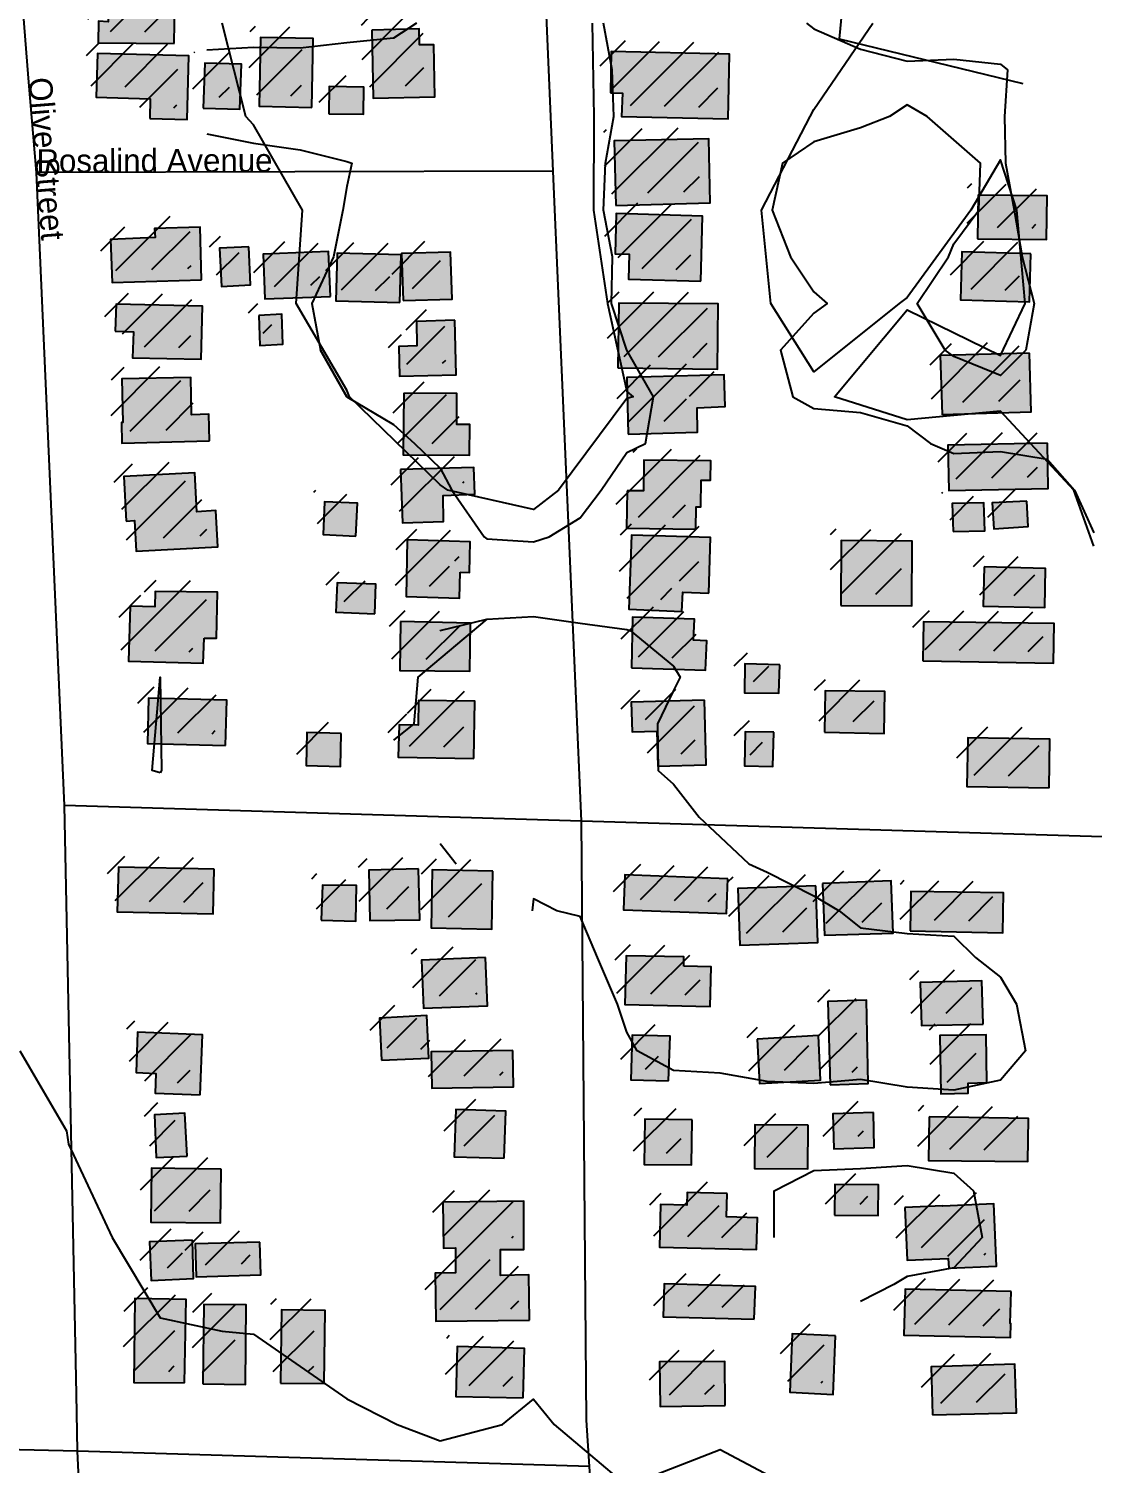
# Model space of a CAD drawing. Extents: x 6576311 to 6728256, y 2029764 to 2237541.
# Drawn here: x 6669037 to 6669720, y 2176380 to 2177302 of the extents above; entities that cross this region are included whole.
import ezdxf

# ---------------------------------------------------------------- set-up
doc = ezdxf.new("R2010")
doc.units = 21
for name, color, linetype in [('BUILDINGS', 9, 'Continuous'), ('CL_LOCAL', 4, 'Continuous'), ('CONTOUR_1FT', 251, 'Continuous'), ('CONTOUR_INDEX', 150, 'Continuous'), ('ROAD_LABELS', 3, 'Continuous')]:
    doc.layers.add(name, color=color, linetype=linetype)

msp = doc.modelspace()

# ---------------------------------------------------------------- hatches: boundary and pattern name
at = {"layer": 'BUILDINGS_HATCH'}
for points in [[(6669130.33, 2177292.21), (6669131.02, 2177332.27), (6669088.47, 2177332.83), (6669088.01, 2177306.24), (6669081.77, 2177306.58), (6669081.55, 2177292.73)], [(6669218.71, 2177251.06), (6669219.66, 2177295.5), (6669185.91, 2177296.08), (6669184.95, 2177252.01)], [(6669257.36, 2177300.75), (6669258.11, 2177257.05), (6669297.81, 2177257.94), (6669297.11, 2177291.45), (6669288.03, 2177291.41), (6669287.7, 2177301.61)], [(6669410.68, 2177260.6), (6669418.34, 2177260.27), (6669417.84, 2177245.33), (6669486.2, 2177243.8), (6669487.16, 2177285.32), (6669411.14, 2177287.19)], [(6669114.65, 2177244.07), (6669138.76, 2177243.44), (6669139.72, 2177284.24), (6669081.01, 2177285.81), (6669080.27, 2177257.77), (6669114.88, 2177256.82)], [(6669148.94, 2177250.77), (6669172.48, 2177250.14), (6669173.5, 2177278.91), (6669149.95, 2177279.54)], [(6669229.79, 2177247.1), (6669251.91, 2177246.83), (6669252.12, 2177264.31), (6669230, 2177264.58)], [(6669414.11, 2177188.14), (6669474.79, 2177189.85), (6669473.77, 2177231), (6669413.08, 2177229.65)], [(6669646.48, 2177166.9), (6669690.73, 2177166.35), (6669691.18, 2177194.4), (6669646.93, 2177194.94)], [(6669468.77, 2177139.56), (6669469.72, 2177181.45), (6669414.41, 2177183.04), (6669413.67, 2177157.18), (6669422.75, 2177156.85), (6669422.25, 2177140.83)], [(6669147.98, 2177140.41), (6669146.99, 2177174.28), (6669117.78, 2177173.43), (6669118.09, 2177167.6), (6669089.45, 2177166.39), (6669090.41, 2177138.71)], [(6669178.24, 2177161.66), (6669159.53, 2177160.85), (6669160.76, 2177136.09), (6669179.48, 2177137.26)], [(6669230.84, 2177129.83), (6669229.59, 2177158.6), (6669187.62, 2177156.96), (6669188.59, 2177128.2)], [(6669275.39, 2177126.01), (6669276.11, 2177156.61), (6669234.98, 2177157.53), (6669234.26, 2177126.93)], [(6669277.37, 2177127.11), (6669308.85, 2177127.97), (6669307.87, 2177158.19), (6669276.39, 2177157.33)], [(6669680.84, 2177157.21), (6669636.31, 2177158.48), (6669635.59, 2177127.52), (6669679.84, 2177126.24)], [(6669092.53, 2177107.4), (6669104.16, 2177107.08), (6669103.66, 2177090.33), (6669147.63, 2177089.42), (6669148.62, 2177123.66), (6669093.02, 2177124.88)], [(6669415.39, 2177083.98), (6669479.5, 2177083.16), (6669479.89, 2177125.04), (6669416.07, 2177125.5)], [(6669184.66, 2177117.62), (6669185.31, 2177098.32), (6669200.06, 2177099.11), (6669199.41, 2177118.41)], [(6669310.61, 2177114.5), (6669285.94, 2177113.67), (6669286.28, 2177098.01), (6669274.66, 2177097.6), (6669275.02, 2177078.66), (6669311.6, 2177079.54)], [(6669679.98, 2177093.47), (6669622.41, 2177091.77), (6669623.7, 2177053.9), (6669680.99, 2177055.59)], [(6669152.95, 2177037), (6669152.6, 2177054.11), (6669141.54, 2177053.7), (6669141.15, 2177077.74), (6669096.63, 2177076.82), (6669097.31, 2177048.78), (6669096.46, 2177048.78), (6669096.8, 2177035.67)], [(6669422.09, 2177041.4), (6669466.62, 2177042.68), (6669466.27, 2177058.34), (6669484.42, 2177059.14), (6669483.76, 2177079.53), (6669421.09, 2177077.81)], [(6669277.9, 2177067.75), (6669277.5, 2177028.05), (6669320.05, 2177027.86), (6669320.25, 2177047.53), (6669312.02, 2177047.49), (6669311.94, 2177067.52)], [(6669691.56, 2177035.61), (6669627.47, 2177034.25), (6669628.16, 2177005.11), (6669691.97, 2177006.47)], [(6669275.84, 2177018.57), (6669277.12, 2176984.34), (6669303.49, 2176985.18), (6669303.14, 2177001.93), (6669323.55, 2177002.75), (6669322.91, 2177019.86)], [(6669421.4, 2177004.97), (6669420.93, 2176980.94), (6669465.46, 2176980.39), (6669465.68, 2176994.6), (6669468.8, 2176994.61), (6669469.02, 2177011.73), (6669474.97, 2177011.75), (6669475.2, 2177024.14), (6669432.09, 2177024.69), (6669431.89, 2177005.02)], [(6669099.56, 2176985.42), (6669104.95, 2176985.81), (6669105.88, 2176966.14), (6669158.34, 2176968.91), (6669157.11, 2176992.22), (6669144.92, 2176991.44), (6669143.68, 2177016.56), (6669098.02, 2177014.19)], [(6669247.09, 2176975.84), (6669248.13, 2176996.97), (6669226.86, 2176997.97), (6669226.09, 2176976.84)], [(6669630.82, 2176978.9), (6669651.24, 2176979.35), (6669650.6, 2176997.19), (6669630.18, 2176996.74)], [(6669678.11, 2176998.4), (6669655.99, 2176997.22), (6669656.91, 2176980.47), (6669679.02, 2176982.02)], [(6669314.12, 2176952.81), (6669320.08, 2176952.47), (6669320.56, 2176972.14), (6669280, 2176973.43), (6669279.3, 2176937), (6669313.62, 2176936.05)], [(6669473.86, 2176939.27), (6669474.84, 2176974.97), (6669424.07, 2176976.58), (6669422.56, 2176928.86), (6669456.61, 2176927.55), (6669457.12, 2176939.93)], [(6669558.7, 2176931.25), (6669604.36, 2176931.08), (6669604.47, 2176972.6), (6669558.8, 2176973.14)], [(6669650.77, 2176956.04), (6669650.03, 2176930.91), (6669689.74, 2176929.98), (6669690.2, 2176955.11)], [(6669259.21, 2176925.99), (6669259.98, 2176944.94), (6669235.02, 2176945.92), (6669234.24, 2176926.98)], [(6669149.51, 2176910.24), (6669157.45, 2176910.27), (6669158.18, 2176939.78), (6669118.18, 2176940.34), (6669117.94, 2176930.5), (6669102.06, 2176930.8), (6669101.07, 2176895.47), (6669149.01, 2176894.21)], [(6669275.68, 2176920.96), (6669275.24, 2176889.64), (6669320.34, 2176889.1), (6669320.78, 2176920.06)], [(6669424.14, 2176891.35), (6669471.8, 2176889.73), (6669472.57, 2176908.67), (6669464.06, 2176909), (6669464.57, 2176922.48), (6669424.85, 2176923.77)], [(6669611.32, 2176895.78), (6669695.28, 2176894.31), (6669695.74, 2176919.81), (6669611.78, 2176920.91)], [(6669519.43, 2176893.21), (6669497.02, 2176893.84), (6669496.82, 2176875.27), (6669518.94, 2176875)], [(6669163.41, 2176841.46), (6669164.14, 2176870.6), (6669113.93, 2176871.85), (6669113.2, 2176842.71)], [(6669548.26, 2176849.99), (6669586.55, 2176849.06), (6669587.01, 2176876.01), (6669548.71, 2176876.58)], [(6669322.84, 2176833.02), (6669323.54, 2176869.81), (6669287.23, 2176870.39), (6669287.02, 2176854.36), (6669274.82, 2176854.67), (6669274.34, 2176833.91)], [(6669471.03, 2176870.43), (6669423.95, 2176869.14), (6669424.6, 2176850.2), (6669440.48, 2176850.63), (6669441.14, 2176828.05), (6669472.05, 2176828.91)], [(6669237.69, 2176849.06), (6669215.56, 2176849.69), (6669215.08, 2176828.57), (6669237.21, 2176827.93)], [(6669515.64, 2176849.85), (6669497.2, 2176850.14), (6669496.73, 2176828.29), (6669514.88, 2176828)], [(6669692.49, 2176814.17), (6669692.93, 2176845.5), (6669640.17, 2176846.37), (6669639.73, 2176815.05)], [(6669156.08, 2176762.04), (6669094.53, 2176763.24), (6669093.8, 2176734.46), (6669155.35, 2176733.26)], [(6669287.4, 2176762.22), (6669255.36, 2176761.36), (6669256.06, 2176728.95), (6669288.11, 2176729.44)], [(6669335.06, 2176760.6), (6669296.2, 2176761.53), (6669295.5, 2176724.38), (6669334.36, 2176723.45)], [(6669224.86, 2176729.18), (6669246.98, 2176728.54), (6669247.46, 2176751.49), (6669225.62, 2176751.76)], [(6669485.97, 2176755.76), (6669419.87, 2176758.4), (6669419.12, 2176735.82), (6669485.21, 2176733.55)], [(6669546.96, 2176752.74), (6669548.24, 2176719.61), (6669592.19, 2176720.88), (6669590.92, 2176754.38)], [(6669542.71, 2176751.27), (6669492.52, 2176749.6), (6669493.81, 2176713.19), (6669544, 2176714.85)], [(6669603.25, 2176722.38), (6669662.82, 2176721.18), (6669663.28, 2176746.67), (6669603.71, 2176747.52)], [(6669457.84, 2176699.56), (6669457.82, 2176705.75), (6669420.66, 2176706.32), (6669419.94, 2176675), (6669474.68, 2176673.77), (6669475.43, 2176699.27)], [(6669330.47, 2176705.22), (6669289.35, 2176703.59), (6669290.61, 2176672.64), (6669331.73, 2176674.27)], [(6669650.02, 2176662.49), (6669649.33, 2176690.16), (6669609.63, 2176689.27), (6669610.59, 2176661.59)], [(6669551.76, 2176623.47), (6669576.15, 2176624.3), (6669575.07, 2176677.83), (6669550.4, 2176677)], [(6669263.52, 2176639.38), (6669293.87, 2176640.6), (6669292.62, 2176667.91), (6669262.28, 2176666.33)], [(6669147.04, 2176617.04), (6669148.59, 2176655.66), (6669106.88, 2176657.3), (6669105.86, 2176631.44), (6669118.62, 2176630.77), (6669118.11, 2176618.02)], [(6669447.94, 2176625.95), (6669448.95, 2176654.73), (6669424.56, 2176655.35), (6669423.83, 2176626.58)], [(6669504.84, 2176652.77), (6669506.37, 2176624.37), (6669545.51, 2176626.36), (6669544.25, 2176655.12)], [(6669652.44, 2176624.98), (6669652.03, 2176655.58), (6669622.25, 2176655.09), (6669622.97, 2176617.58), (6669640.56, 2176618.01), (6669640.53, 2176624.57)], [(6669348.02, 2176645.56), (6669295.55, 2176644.62), (6669295.93, 2176621.31), (6669348.4, 2176622.26)], [(6669138.7, 2176577.68), (6669137.17, 2176605.35), (6669117.6, 2176604.17), (6669118.85, 2176576.86)], [(6669342.35, 2176576.34), (6669343.36, 2176606.57), (6669311.31, 2176607.53), (6669310.3, 2176577.3)], [(6669579.63, 2176605.74), (6669553.54, 2176604.9), (6669554.2, 2176582.33), (6669580.01, 2176583.16)], [(6669463.08, 2176600.88), (6669432.73, 2176601.48), (6669432.28, 2176572.35), (6669462.63, 2176572.11)], [(6669537.69, 2176597.55), (6669503.37, 2176597.77), (6669503.2, 2176569.73), (6669537.52, 2176569.51)], [(6669615.38, 2176602.98), (6669614.93, 2176574.93), (6669678.75, 2176574.11), (6669679.2, 2176601.79)], [(6669160.57, 2176569.39), (6669115.76, 2176569.93), (6669115.33, 2176535.33), (6669160.15, 2176534.79)], [(6669554.66, 2176539.72), (6669582.74, 2176539.47), (6669582.94, 2176559.14), (6669554.86, 2176559.38)], [(6669485.68, 2176553.63), (6669459.87, 2176554.25), (6669459.62, 2176546.24), (6669442.88, 2176546.53), (6669442.15, 2176519.21), (6669504.55, 2176517.65), (6669505.03, 2176538.05), (6669485.18, 2176538.7)], [(6669358.67, 2176472.25), (6669358.27, 2176501.38), (6669340.11, 2176500.94), (6669340.04, 2176517.69), (6669355.08, 2176517.76), (6669354.95, 2176548.71), (6669303.05, 2176548.13), (6669303.45, 2176518.63), (6669311.11, 2176518.67), (6669311.18, 2176502.64), (6669298.13, 2176502.59), (6669298.54, 2176471.63)], [(6669599.74, 2176544.64), (6669601.3, 2176510.77), (6669627.67, 2176511.98), (6669627.98, 2176505.79), (6669658.61, 2176507.01), (6669657.02, 2176547.06), (6669624.13, 2176545.47), (6669624.13, 2176545.83)], [(6669142.04, 2176523.79), (6669114.54, 2176522.58), (6669115.49, 2176497.82), (6669142.71, 2176499.02)], [(6669185.45, 2176522.51), (6669143.76, 2176521.25), (6669144.41, 2176500.12), (6669186.1, 2176501.39)], [(6669503.04, 2176472.85), (6669503.8, 2176493.98), (6669445.08, 2176495.55), (6669444.6, 2176474.43)], [(6669137.04, 2176431.99), (6669137.95, 2176485.53), (6669105.05, 2176486.12), (6669104.42, 2176432.22)], [(6669668.04, 2176490.66), (6669599.96, 2176492.19), (6669599.23, 2176462.69), (6669667.59, 2176461.16), (6669667.84, 2176470.26), (6669667.55, 2176470.26)], [(6669148.67, 2176431.31), (6669176.18, 2176431.06), (6669176.54, 2176482.05), (6669149.31, 2176482.3)], [(6669198.59, 2176431.88), (6669226.67, 2176431.63), (6669227.32, 2176478.62), (6669199.24, 2176478.86)], [(6669555.27, 2176462.14), (6669527.47, 2176463.48), (6669525.92, 2176425.96), (6669553.73, 2176424.62)], [(6669354.62, 2176422.33), (6669355.34, 2176454.02), (6669312.23, 2176455.3), (6669311.23, 2176423.24)], [(6669484.27, 2176417.41), (6669484.15, 2176445.82), (6669442.17, 2176445.64), (6669442.57, 2176416.87)], [(6669617.6, 2176411.41), (6669671.48, 2176412.73), (6669670.5, 2176444.05), (6669616.62, 2176442.37)]]:
    msp.add_hatch(color=251, dxfattribs=at).paths.add_polyline_path(points)
at = {"layer": 'BUILDINGS_SHADOW'}
h = msp.add_hatch(dxfattribs=at)
h.set_pattern_fill('ANSI31', scale=5)
h.paths.add_polyline_path([(6669123.58, 2177299.59), (6669124.27, 2177339.65), (6669081.72, 2177340.2), (6669081.26, 2177313.62), (6669075.02, 2177313.95), (6669074.8, 2177300.11)])
h = msp.add_hatch(dxfattribs=at)
h.set_pattern_fill('ANSI31', scale=5)
h.paths.add_polyline_path([(6669250.61, 2177308.13), (6669251.36, 2177264.43), (6669291.06, 2177265.32), (6669290.36, 2177298.83), (6669281.28, 2177298.79), (6669280.95, 2177308.99)])
h = msp.add_hatch(dxfattribs=at)
h.set_pattern_fill('ANSI31', scale=5)
h.paths.add_polyline_path([(6669211.96, 2177258.44), (6669212.91, 2177302.87), (6669179.16, 2177303.46), (6669178.21, 2177259.39)])
h = msp.add_hatch(dxfattribs=at)
h.set_pattern_fill('ANSI31', scale=5)
h.paths.add_polyline_path([(6669107.9, 2177251.45), (6669132.01, 2177250.82), (6669132.98, 2177291.62), (6669074.26, 2177293.19), (6669073.52, 2177265.14), (6669108.13, 2177264.2)])
h = msp.add_hatch(dxfattribs=at)
h.set_pattern_fill('ANSI31', scale=5)
h.paths.add_polyline_path([(6669142.19, 2177258.15), (6669165.73, 2177257.52), (6669166.75, 2177286.29), (6669143.21, 2177286.92)])
h = msp.add_hatch(dxfattribs=at)
h.set_pattern_fill('ANSI31', scale=5)
h.paths.add_polyline_path([(6669403.93, 2177267.98), (6669411.59, 2177267.65), (6669411.09, 2177252.71), (6669479.45, 2177251.18), (6669480.41, 2177292.7), (6669404.39, 2177294.57)])
h = msp.add_hatch(dxfattribs=at)
h.set_pattern_fill('ANSI31', scale=5)
h.paths.add_polyline_path([(6669223.04, 2177254.48), (6669245.16, 2177254.21), (6669245.37, 2177271.69), (6669223.25, 2177271.96)])
h = msp.add_hatch(dxfattribs=at)
h.set_pattern_fill('ANSI31', scale=5)
h.paths.add_polyline_path([(6669407.36, 2177195.52), (6669468.05, 2177197.23), (6669467.02, 2177238.38), (6669406.33, 2177237.03)])
h = msp.add_hatch(dxfattribs=at)
h.set_pattern_fill('ANSI31', scale=5)
h.paths.add_polyline_path([(6669639.73, 2177174.27), (6669683.98, 2177173.73), (6669684.43, 2177201.78), (6669640.18, 2177202.32)])
h = msp.add_hatch(dxfattribs=at)
h.set_pattern_fill('ANSI31', scale=5)
h.paths.add_polyline_path([(6669462.02, 2177146.94), (6669462.98, 2177188.83), (6669407.66, 2177190.42), (6669406.92, 2177164.56), (6669416, 2177164.23), (6669415.5, 2177148.21)])
h = msp.add_hatch(dxfattribs=at)
h.set_pattern_fill('ANSI31', scale=5)
h.paths.add_polyline_path([(6669141.23, 2177147.79), (6669140.24, 2177181.66), (6669111.03, 2177180.81), (6669111.34, 2177174.98), (6669082.7, 2177173.77), (6669083.66, 2177146.09)])
h = msp.add_hatch(dxfattribs=at)
h.set_pattern_fill('ANSI31', scale=5)
h.paths.add_polyline_path([(6669171.49, 2177169.04), (6669152.78, 2177168.23), (6669154.01, 2177143.47), (6669172.73, 2177144.64)])
h = msp.add_hatch(dxfattribs=at)
h.set_pattern_fill('ANSI31', scale=5)
h.paths.add_polyline_path([(6669224.1, 2177137.21), (6669222.84, 2177165.98), (6669180.87, 2177164.34), (6669181.84, 2177135.58)])
h = msp.add_hatch(dxfattribs=at)
h.set_pattern_fill('ANSI31', scale=5)
h.paths.add_polyline_path([(6669268.64, 2177133.39), (6669269.36, 2177163.98), (6669228.23, 2177164.91), (6669227.51, 2177134.31)])
h = msp.add_hatch(dxfattribs=at)
h.set_pattern_fill('ANSI31', scale=5)
h.paths.add_polyline_path([(6669270.62, 2177134.49), (6669302.1, 2177135.35), (6669301.12, 2177165.57), (6669269.64, 2177164.71)])
h = msp.add_hatch(dxfattribs=at)
h.set_pattern_fill('ANSI31', scale=5)
h.paths.add_polyline_path([(6669674.09, 2177164.58), (6669629.56, 2177165.85), (6669628.84, 2177134.89), (6669673.09, 2177133.62)])
h = msp.add_hatch(dxfattribs=at)
h.set_pattern_fill('ANSI31', scale=5)
h.paths.add_polyline_path([(6669085.78, 2177114.78), (6669097.41, 2177114.46), (6669096.91, 2177097.71), (6669140.88, 2177096.8), (6669141.87, 2177131.04), (6669086.27, 2177132.26)])
h = msp.add_hatch(dxfattribs=at)
h.set_pattern_fill('ANSI31', scale=5)
h.paths.add_polyline_path([(6669408.64, 2177091.36), (6669472.75, 2177090.54), (6669473.14, 2177132.42), (6669409.32, 2177132.88)])
h = msp.add_hatch(dxfattribs=at)
h.set_pattern_fill('ANSI31', scale=5)
h.paths.add_polyline_path([(6669177.92, 2177125), (6669178.56, 2177105.7), (6669193.31, 2177106.49), (6669192.66, 2177125.79)])
h = msp.add_hatch(dxfattribs=at)
h.set_pattern_fill('ANSI31', scale=5)
h.paths.add_polyline_path([(6669303.86, 2177121.88), (6669279.19, 2177121.05), (6669279.54, 2177105.39), (6669267.91, 2177104.98), (6669268.27, 2177086.04), (6669304.85, 2177086.92)])
h = msp.add_hatch(dxfattribs=at)
h.set_pattern_fill('ANSI31', scale=5)
h.paths.add_polyline_path([(6669673.23, 2177100.85), (6669615.66, 2177099.15), (6669616.95, 2177061.28), (6669674.24, 2177062.97)])
h = msp.add_hatch(dxfattribs=at)
h.set_pattern_fill('ANSI31', scale=5)
h.paths.add_polyline_path([(6669146.2, 2177044.38), (6669145.85, 2177061.49), (6669134.79, 2177061.08), (6669134.4, 2177085.12), (6669089.88, 2177084.2), (6669090.56, 2177056.16), (6669089.71, 2177056.16), (6669090.05, 2177043.05)])
h = msp.add_hatch(dxfattribs=at)
h.set_pattern_fill('ANSI31', scale=5)
h.paths.add_polyline_path([(6669415.34, 2177048.78), (6669459.87, 2177050.06), (6669459.52, 2177065.72), (6669477.67, 2177066.52), (6669477.02, 2177086.91), (6669414.34, 2177085.19)])
h = msp.add_hatch(dxfattribs=at)
h.set_pattern_fill('ANSI31', scale=5)
h.paths.add_polyline_path([(6669271.15, 2177075.13), (6669270.75, 2177035.43), (6669313.3, 2177035.24), (6669313.5, 2177054.91), (6669305.27, 2177054.87), (6669305.19, 2177074.9)])
h = msp.add_hatch(dxfattribs=at)
h.set_pattern_fill('ANSI31', scale=5)
h.paths.add_polyline_path([(6669684.81, 2177042.99), (6669620.72, 2177041.62), (6669621.41, 2177012.49), (6669685.22, 2177013.85)])
h = msp.add_hatch(dxfattribs=at)
h.set_pattern_fill('ANSI31', scale=5)
h.paths.add_polyline_path([(6669414.65, 2177012.35), (6669414.18, 2176988.31), (6669458.71, 2176987.77), (6669458.94, 2177001.98), (6669462.06, 2177001.99), (6669462.27, 2177019.11), (6669468.22, 2177019.13), (6669468.46, 2177031.52), (6669425.34, 2177032.07), (6669425.14, 2177012.4)])
h = msp.add_hatch(dxfattribs=at)
h.set_pattern_fill('ANSI31', scale=5)
h.paths.add_polyline_path([(6669092.81, 2176992.8), (6669098.2, 2176993.19), (6669099.13, 2176973.52), (6669151.59, 2176976.29), (6669150.36, 2176999.6), (6669138.17, 2176998.82), (6669136.93, 2177023.94), (6669091.27, 2177021.57)])
h = msp.add_hatch(dxfattribs=at)
h.set_pattern_fill('ANSI31', scale=5)
h.paths.add_polyline_path([(6669269.09, 2177025.95), (6669270.37, 2176991.72), (6669296.74, 2176992.56), (6669296.39, 2177009.31), (6669316.8, 2177010.12), (6669316.17, 2177027.24)])
h = msp.add_hatch(dxfattribs=at)
h.set_pattern_fill('ANSI31', scale=5)
h.paths.add_polyline_path([(6669240.34, 2176983.22), (6669241.38, 2177004.35), (6669220.11, 2177005.35), (6669219.34, 2176984.22)])
h = msp.add_hatch(dxfattribs=at)
h.set_pattern_fill('ANSI31', scale=5)
h.paths.add_polyline_path([(6669624.07, 2176986.28), (6669644.49, 2176986.73), (6669643.85, 2177004.57), (6669623.43, 2177004.12)])
h = msp.add_hatch(dxfattribs=at)
h.set_pattern_fill('ANSI31', scale=5)
h.paths.add_polyline_path([(6669671.36, 2177005.78), (6669649.24, 2177004.59), (6669650.16, 2176987.85), (6669672.28, 2176989.39)])
h = msp.add_hatch(dxfattribs=at)
h.set_pattern_fill('ANSI31', scale=5)
h.paths.add_polyline_path([(6669467.11, 2176946.65), (6669468.09, 2176982.35), (6669417.32, 2176983.96), (6669415.82, 2176936.24), (6669449.86, 2176934.93), (6669450.37, 2176947.31)])
h = msp.add_hatch(dxfattribs=at)
h.set_pattern_fill('ANSI31', scale=5)
h.paths.add_polyline_path([(6669307.37, 2176960.19), (6669313.33, 2176959.85), (6669313.81, 2176979.52), (6669273.25, 2176980.81), (6669272.55, 2176944.38), (6669306.87, 2176943.43)])
h = msp.add_hatch(dxfattribs=at)
h.set_pattern_fill('ANSI31', scale=5)
h.paths.add_polyline_path([(6669551.95, 2176938.63), (6669597.61, 2176938.46), (6669597.72, 2176979.98), (6669552.05, 2176980.51)])
h = msp.add_hatch(dxfattribs=at)
h.set_pattern_fill('ANSI31', scale=5)
h.paths.add_polyline_path([(6669644.02, 2176963.42), (6669643.28, 2176938.28), (6669682.99, 2176937.36), (6669683.45, 2176962.49)])
h = msp.add_hatch(dxfattribs=at)
h.set_pattern_fill('ANSI31', scale=5)
h.paths.add_polyline_path([(6669142.76, 2176917.62), (6669150.7, 2176917.65), (6669151.43, 2176947.15), (6669111.44, 2176947.72), (6669111.19, 2176937.88), (6669095.31, 2176938.18), (6669094.32, 2176902.85), (6669142.26, 2176901.59)])
h = msp.add_hatch(dxfattribs=at)
h.set_pattern_fill('ANSI31', scale=5)
h.paths.add_polyline_path([(6669252.46, 2176933.37), (6669253.23, 2176952.31), (6669228.27, 2176953.3), (6669227.49, 2176934.36)])
h = msp.add_hatch(dxfattribs=at)
h.set_pattern_fill('ANSI31', scale=5)
h.paths.add_polyline_path([(6669268.93, 2176928.34), (6669268.49, 2176897.02), (6669313.59, 2176896.48), (6669314.03, 2176927.44)])
h = msp.add_hatch(dxfattribs=at)
h.set_pattern_fill('ANSI31', scale=5)
h.paths.add_polyline_path([(6669417.39, 2176898.73), (6669465.05, 2176897.11), (6669465.82, 2176916.05), (6669457.31, 2176916.38), (6669457.82, 2176929.86), (6669418.11, 2176931.15)])
h = msp.add_hatch(dxfattribs=at)
h.set_pattern_fill('ANSI31', scale=5)
h.paths.add_polyline_path([(6669604.57, 2176903.16), (6669688.53, 2176901.69), (6669688.99, 2176927.19), (6669605.03, 2176928.29)])
h = msp.add_hatch(dxfattribs=at)
h.set_pattern_fill('ANSI31', scale=5)
h.paths.add_polyline_path([(6669512.68, 2176900.59), (6669490.27, 2176901.22), (6669490.07, 2176882.65), (6669512.19, 2176882.38)])
h = msp.add_hatch(dxfattribs=at)
h.set_pattern_fill('ANSI31', scale=5)
h.paths.add_polyline_path([(6669541.51, 2176857.37), (6669579.8, 2176856.44), (6669580.26, 2176883.39), (6669541.96, 2176883.96)])
h = msp.add_hatch(dxfattribs=at)
h.set_pattern_fill('ANSI31', scale=5)
h.paths.add_polyline_path([(6669156.66, 2176848.84), (6669157.39, 2176877.98), (6669107.18, 2176879.23), (6669106.45, 2176850.09)])
h = msp.add_hatch(dxfattribs=at)
h.set_pattern_fill('ANSI31', scale=5)
h.paths.add_polyline_path([(6669316.1, 2176840.4), (6669316.79, 2176877.19), (6669280.49, 2176877.77), (6669280.27, 2176861.74), (6669268.07, 2176862.05), (6669267.59, 2176841.29)])
h = msp.add_hatch(dxfattribs=at)
h.set_pattern_fill('ANSI31', scale=5)
h.paths.add_polyline_path([(6669464.28, 2176877.81), (6669417.2, 2176876.52), (6669417.85, 2176857.58), (6669433.73, 2176858.01), (6669434.39, 2176835.43), (6669465.3, 2176836.29)])
h = msp.add_hatch(dxfattribs=at)
h.set_pattern_fill('ANSI31', scale=5)
h.paths.add_polyline_path([(6669230.94, 2176856.44), (6669208.81, 2176857.07), (6669208.33, 2176835.95), (6669230.46, 2176835.31)])
h = msp.add_hatch(dxfattribs=at)
h.set_pattern_fill('ANSI31', scale=5)
h.paths.add_polyline_path([(6669508.89, 2176857.23), (6669490.46, 2176857.52), (6669489.98, 2176835.67), (6669508.13, 2176835.38)])
h = msp.add_hatch(dxfattribs=at)
h.set_pattern_fill('ANSI31', scale=5)
h.paths.add_polyline_path([(6669685.74, 2176821.55), (6669686.18, 2176852.88), (6669633.42, 2176853.75), (6669632.98, 2176822.42)])
h = msp.add_hatch(dxfattribs=at)
h.set_pattern_fill('ANSI31', scale=5)
h.paths.add_polyline_path([(6669149.33, 2176769.41), (6669087.78, 2176770.61), (6669087.05, 2176741.84), (6669148.6, 2176740.64)])
h = msp.add_hatch(dxfattribs=at)
h.set_pattern_fill('ANSI31', scale=5)
h.paths.add_polyline_path([(6669280.65, 2176769.6), (6669248.61, 2176768.74), (6669249.31, 2176736.32), (6669281.36, 2176736.82)])
h = msp.add_hatch(dxfattribs=at)
h.set_pattern_fill('ANSI31', scale=5)
h.paths.add_polyline_path([(6669328.31, 2176767.98), (6669289.45, 2176768.91), (6669288.75, 2176731.75), (6669327.61, 2176730.82)])
h = msp.add_hatch(dxfattribs=at)
h.set_pattern_fill('ANSI31', scale=5)
h.paths.add_polyline_path([(6669479.22, 2176763.14), (6669413.12, 2176765.78), (6669412.37, 2176743.2), (6669478.46, 2176740.92)])
h = msp.add_hatch(dxfattribs=at)
h.set_pattern_fill('ANSI31', scale=5)
h.paths.add_polyline_path([(6669540.21, 2176760.12), (6669541.49, 2176726.98), (6669585.44, 2176728.26), (6669584.17, 2176761.76)])
h = msp.add_hatch(dxfattribs=at)
h.set_pattern_fill('ANSI31', scale=5)
h.paths.add_polyline_path([(6669218.11, 2176736.56), (6669240.24, 2176735.92), (6669240.71, 2176758.87), (6669218.87, 2176759.14)])
h = msp.add_hatch(dxfattribs=at)
h.set_pattern_fill('ANSI31', scale=5)
h.paths.add_polyline_path([(6669535.97, 2176758.65), (6669485.77, 2176756.98), (6669487.06, 2176720.56), (6669537.25, 2176722.23)])
h = msp.add_hatch(dxfattribs=at)
h.set_pattern_fill('ANSI31', scale=5)
h.paths.add_polyline_path([(6669596.5, 2176729.76), (6669656.07, 2176728.56), (6669656.53, 2176754.05), (6669596.96, 2176754.9)])
h = msp.add_hatch(dxfattribs=at)
h.set_pattern_fill('ANSI31', scale=5)
h.paths.add_polyline_path([(6669323.72, 2176712.6), (6669282.6, 2176710.97), (6669283.86, 2176680.02), (6669324.98, 2176681.65)])
h = msp.add_hatch(dxfattribs=at)
h.set_pattern_fill('ANSI31', scale=5)
h.paths.add_polyline_path([(6669451.09, 2176706.94), (6669451.07, 2176713.13), (6669413.91, 2176713.7), (6669413.19, 2176682.38), (6669467.94, 2176681.15), (6669468.68, 2176706.65)])
h = msp.add_hatch(dxfattribs=at)
h.set_pattern_fill('ANSI31', scale=5)
h.paths.add_polyline_path([(6669643.27, 2176669.87), (6669642.58, 2176697.54), (6669602.88, 2176696.65), (6669603.85, 2176668.97)])
h = msp.add_hatch(dxfattribs=at)
h.set_pattern_fill('ANSI31', scale=5)
h.paths.add_polyline_path([(6669545.01, 2176630.85), (6669569.4, 2176631.68), (6669568.32, 2176685.21), (6669543.65, 2176684.38)])
h = msp.add_hatch(dxfattribs=at)
h.set_pattern_fill('ANSI31', scale=5)
h.paths.add_polyline_path([(6669256.77, 2176646.76), (6669287.12, 2176647.98), (6669285.87, 2176675.29), (6669255.53, 2176673.71)])
h = msp.add_hatch(dxfattribs=at)
h.set_pattern_fill('ANSI31', scale=5)
h.paths.add_polyline_path([(6669140.3, 2176624.42), (6669141.84, 2176663.04), (6669100.14, 2176664.68), (6669099.11, 2176638.82), (6669111.87, 2176638.14), (6669111.36, 2176625.4)])
h = msp.add_hatch(dxfattribs=at)
h.set_pattern_fill('ANSI31', scale=5)
h.paths.add_polyline_path([(6669441.19, 2176633.33), (6669442.2, 2176662.1), (6669417.81, 2176662.73), (6669417.08, 2176633.96)])
h = msp.add_hatch(dxfattribs=at)
h.set_pattern_fill('ANSI31', scale=5)
h.paths.add_polyline_path([(6669498.09, 2176660.15), (6669499.62, 2176631.75), (6669538.76, 2176633.74), (6669537.5, 2176662.5)])
h = msp.add_hatch(dxfattribs=at)
h.set_pattern_fill('ANSI31', scale=5)
h.paths.add_polyline_path([(6669645.69, 2176632.36), (6669645.28, 2176662.95), (6669615.5, 2176662.47), (6669616.23, 2176624.96), (6669633.81, 2176625.39), (6669633.78, 2176631.95)])
h = msp.add_hatch(dxfattribs=at)
h.set_pattern_fill('ANSI31', scale=5)
h.paths.add_polyline_path([(6669341.27, 2176652.94), (6669288.8, 2176651.99), (6669289.18, 2176628.69), (6669341.65, 2176629.63)])
h = msp.add_hatch(dxfattribs=at)
h.set_pattern_fill('ANSI31', scale=5)
h.paths.add_polyline_path([(6669335.6, 2176583.72), (6669336.61, 2176613.95), (6669304.56, 2176614.91), (6669303.55, 2176584.68)])
h = msp.add_hatch(dxfattribs=at)
h.set_pattern_fill('ANSI31', scale=5)
h.paths.add_polyline_path([(6669131.95, 2176585.05), (6669130.42, 2176612.73), (6669110.85, 2176611.55), (6669112.1, 2176584.24)])
h = msp.add_hatch(dxfattribs=at)
h.set_pattern_fill('ANSI31', scale=5)
h.paths.add_polyline_path([(6669456.33, 2176608.26), (6669425.98, 2176608.86), (6669425.53, 2176579.72), (6669455.88, 2176579.49)])
h = msp.add_hatch(dxfattribs=at)
h.set_pattern_fill('ANSI31', scale=5)
h.paths.add_polyline_path([(6669530.94, 2176604.93), (6669496.62, 2176605.15), (6669496.45, 2176577.11), (6669530.77, 2176576.89)])
h = msp.add_hatch(dxfattribs=at)
h.set_pattern_fill('ANSI31', scale=5)
h.paths.add_polyline_path([(6669572.88, 2176613.12), (6669546.79, 2176612.28), (6669547.45, 2176589.7), (6669573.26, 2176590.54)])
h = msp.add_hatch(dxfattribs=at)
h.set_pattern_fill('ANSI31', scale=5)
h.paths.add_polyline_path([(6669608.63, 2176610.36), (6669608.18, 2176582.31), (6669672, 2176581.48), (6669672.45, 2176609.17)])
h = msp.add_hatch(dxfattribs=at)
h.set_pattern_fill('ANSI31', scale=5)
h.paths.add_polyline_path([(6669153.82, 2176576.77), (6669109.01, 2176577.31), (6669108.59, 2176542.71), (6669153.4, 2176542.17)])
h = msp.add_hatch(dxfattribs=at)
h.set_pattern_fill('ANSI31', scale=5)
h.paths.add_polyline_path([(6669478.93, 2176561.01), (6669453.12, 2176561.63), (6669452.87, 2176553.62), (6669436.13, 2176553.91), (6669435.4, 2176526.59), (6669497.8, 2176525.03), (6669498.28, 2176545.43), (6669478.43, 2176546.07)])
h = msp.add_hatch(dxfattribs=at)
h.set_pattern_fill('ANSI31', scale=5)
h.paths.add_polyline_path([(6669547.91, 2176547.09), (6669575.99, 2176546.85), (6669576.19, 2176566.52), (6669548.11, 2176566.76)])
h = msp.add_hatch(dxfattribs=at)
h.set_pattern_fill('ANSI31', scale=5)
h.paths.add_polyline_path([(6669351.92, 2176479.63), (6669351.52, 2176508.76), (6669333.37, 2176508.32), (6669333.3, 2176525.07), (6669348.33, 2176525.14), (6669348.2, 2176556.09), (6669296.3, 2176555.51), (6669296.7, 2176526.01), (6669304.36, 2176526.04), (6669304.43, 2176510.02), (6669291.38, 2176509.97), (6669291.79, 2176479.01)])
h = msp.add_hatch(dxfattribs=at)
h.set_pattern_fill('ANSI31', scale=5)
h.paths.add_polyline_path([(6669592.99, 2176552.02), (6669594.55, 2176518.15), (6669620.92, 2176519.36), (6669621.23, 2176513.17), (6669651.86, 2176514.39), (6669650.27, 2176554.44), (6669617.38, 2176552.85), (6669617.38, 2176553.21)])
h = msp.add_hatch(dxfattribs=at)
h.set_pattern_fill('ANSI31', scale=5)
h.paths.add_polyline_path([(6669135.3, 2176531.17), (6669107.79, 2176529.96), (6669108.74, 2176505.2), (6669135.97, 2176506.4)])
h = msp.add_hatch(dxfattribs=at)
h.set_pattern_fill('ANSI31', scale=5)
h.paths.add_polyline_path([(6669178.7, 2176529.89), (6669137.01, 2176528.62), (6669137.66, 2176507.5), (6669179.35, 2176508.77)])
h = msp.add_hatch(dxfattribs=at)
h.set_pattern_fill('ANSI31', scale=5)
h.paths.add_polyline_path([(6669496.29, 2176480.23), (6669497.05, 2176501.36), (6669438.33, 2176502.93), (6669437.85, 2176481.81)])
h = msp.add_hatch(dxfattribs=at)
h.set_pattern_fill('ANSI31', scale=5)
h.paths.add_polyline_path([(6669661.29, 2176498.04), (6669593.21, 2176499.57), (6669592.48, 2176470.07), (6669660.84, 2176468.53), (6669661.09, 2176477.64), (6669660.81, 2176477.64)])
h = msp.add_hatch(dxfattribs=at)
h.set_pattern_fill('ANSI31', scale=5)
h.paths.add_polyline_path([(6669130.29, 2176439.37), (6669131.2, 2176492.91), (6669098.3, 2176493.5), (6669097.67, 2176439.59)])
h = msp.add_hatch(dxfattribs=at)
h.set_pattern_fill('ANSI31', scale=5)
h.paths.add_polyline_path([(6669141.92, 2176438.69), (6669169.43, 2176438.44), (6669169.79, 2176489.43), (6669142.56, 2176489.68)])
h = msp.add_hatch(dxfattribs=at)
h.set_pattern_fill('ANSI31', scale=5)
h.paths.add_polyline_path([(6669191.84, 2176439.26), (6669219.92, 2176439.01), (6669220.57, 2176486), (6669192.49, 2176486.24)])
h = msp.add_hatch(dxfattribs=at)
h.set_pattern_fill('ANSI31', scale=5)
h.paths.add_polyline_path([(6669548.52, 2176469.52), (6669520.72, 2176470.86), (6669519.17, 2176433.34), (6669546.98, 2176432)])
h = msp.add_hatch(dxfattribs=at)
h.set_pattern_fill('ANSI31', scale=5)
h.paths.add_polyline_path([(6669347.88, 2176429.71), (6669348.59, 2176461.4), (6669305.48, 2176462.68), (6669304.48, 2176430.62)])
h = msp.add_hatch(dxfattribs=at)
h.set_pattern_fill('ANSI31', scale=5)
h.paths.add_polyline_path([(6669477.52, 2176424.79), (6669477.4, 2176453.2), (6669435.42, 2176453.02), (6669435.82, 2176424.25)])
h = msp.add_hatch(dxfattribs=at)
h.set_pattern_fill('ANSI31', scale=5)
h.paths.add_polyline_path([(6669610.85, 2176418.79), (6669664.73, 2176420.11), (6669663.75, 2176451.43), (6669609.87, 2176449.75)])

# ---------------------------------------------------------------- linework, layer by layer
at = {"layer": 'BUILDINGS'}
for points in [[(6669130.33, 2177292.21), (6669131.02, 2177332.27), (6669088.47, 2177332.83), (6669088.01, 2177306.24), (6669081.77, 2177306.58), (6669081.55, 2177292.73), (6669130.33, 2177292.21)], [(6669218.71, 2177251.06), (6669219.66, 2177295.5), (6669185.91, 2177296.08), (6669184.95, 2177252.01), (6669218.71, 2177251.06)], [(6669257.36, 2177300.75), (6669258.11, 2177257.05), (6669297.81, 2177257.94), (6669297.11, 2177291.45), (6669288.03, 2177291.41), (6669287.7, 2177301.61), (6669257.36, 2177300.75)], [(6669410.68, 2177260.6), (6669418.34, 2177260.27), (6669417.84, 2177245.33), (6669486.2, 2177243.8), (6669487.16, 2177285.32), (6669411.14, 2177287.19), (6669410.68, 2177260.6)], [(6669114.65, 2177244.07), (6669138.76, 2177243.44), (6669139.72, 2177284.24), (6669081.01, 2177285.81), (6669080.27, 2177257.77), (6669114.88, 2177256.82), (6669114.65, 2177244.07)], [(6669148.94, 2177250.77), (6669172.48, 2177250.14), (6669173.5, 2177278.91), (6669149.95, 2177279.54), (6669148.94, 2177250.77)], [(6669229.79, 2177247.1), (6669251.91, 2177246.83), (6669252.12, 2177264.31), (6669230, 2177264.58), (6669229.79, 2177247.1)], [(6669414.11, 2177188.14), (6669474.79, 2177189.85), (6669473.77, 2177231), (6669413.08, 2177229.65), (6669414.11, 2177188.14)], [(6669646.48, 2177166.9), (6669690.73, 2177166.35), (6669691.18, 2177194.4), (6669646.93, 2177194.94), (6669646.48, 2177166.9)], [(6669468.77, 2177139.56), (6669469.72, 2177181.45), (6669414.41, 2177183.04), (6669413.67, 2177157.18), (6669422.75, 2177156.85), (6669422.25, 2177140.83), (6669468.77, 2177139.56)], [(6669147.98, 2177140.41), (6669146.99, 2177174.28), (6669117.78, 2177173.43), (6669118.09, 2177167.6), (6669089.45, 2177166.39), (6669090.41, 2177138.71), (6669147.98, 2177140.41)], [(6669178.24, 2177161.66), (6669159.53, 2177160.85), (6669160.76, 2177136.09), (6669179.48, 2177137.26), (6669178.24, 2177161.66)], [(6669230.84, 2177129.83), (6669229.59, 2177158.6), (6669187.62, 2177156.96), (6669188.59, 2177128.2), (6669230.84, 2177129.83)], [(6669275.39, 2177126.01), (6669276.11, 2177156.61), (6669234.98, 2177157.53), (6669234.26, 2177126.93), (6669275.39, 2177126.01)], [(6669277.37, 2177127.11), (6669308.85, 2177127.97), (6669307.87, 2177158.19), (6669276.39, 2177157.33), (6669277.37, 2177127.11)], [(6669680.84, 2177157.21), (6669636.31, 2177158.48), (6669635.59, 2177127.52), (6669679.84, 2177126.24), (6669680.84, 2177157.21)], [(6669092.53, 2177107.4), (6669104.16, 2177107.08), (6669103.66, 2177090.33), (6669147.63, 2177089.42), (6669148.62, 2177123.66), (6669093.02, 2177124.88), (6669092.53, 2177107.4)], [(6669415.39, 2177083.98), (6669479.5, 2177083.16), (6669479.89, 2177125.04), (6669416.07, 2177125.5), (6669415.39, 2177083.98)], [(6669184.66, 2177117.62), (6669185.31, 2177098.32), (6669200.06, 2177099.11), (6669199.41, 2177118.41), (6669184.66, 2177117.62)], [(6669310.61, 2177114.5), (6669285.94, 2177113.67), (6669286.28, 2177098.01), (6669274.66, 2177097.6), (6669275.02, 2177078.66), (6669311.6, 2177079.54), (6669310.61, 2177114.5)], [(6669679.98, 2177093.47), (6669622.41, 2177091.77), (6669623.7, 2177053.9), (6669680.99, 2177055.59), (6669679.98, 2177093.47)], [(6669152.95, 2177037), (6669152.6, 2177054.11), (6669141.54, 2177053.7), (6669141.15, 2177077.74), (6669096.63, 2177076.82), (6669097.31, 2177048.78), (6669096.46, 2177048.78), (6669096.8, 2177035.67), (6669152.95, 2177037)], [(6669422.09, 2177041.4), (6669466.62, 2177042.68), (6669466.27, 2177058.34), (6669484.42, 2177059.14), (6669483.76, 2177079.53), (6669421.09, 2177077.81), (6669422.09, 2177041.4)], [(6669277.9, 2177067.75), (6669277.5, 2177028.05), (6669320.05, 2177027.86), (6669320.25, 2177047.53), (6669312.02, 2177047.49), (6669311.94, 2177067.52), (6669277.9, 2177067.75)], [(6669691.56, 2177035.61), (6669627.47, 2177034.25), (6669628.16, 2177005.11), (6669691.97, 2177006.47), (6669691.56, 2177035.61)], [(6669275.84, 2177018.57), (6669277.12, 2176984.34), (6669303.49, 2176985.18), (6669303.14, 2177001.93), (6669323.55, 2177002.75), (6669322.91, 2177019.86), (6669275.84, 2177018.57)], [(6669421.4, 2177004.97), (6669420.93, 2176980.94), (6669465.46, 2176980.39), (6669465.68, 2176994.6), (6669468.8, 2176994.61), (6669469.02, 2177011.73), (6669474.97, 2177011.75), (6669475.2, 2177024.14), (6669432.09, 2177024.69), (6669431.89, 2177005.02), (6669421.4, 2177004.97)], [(6669099.56, 2176985.42), (6669104.95, 2176985.81), (6669105.88, 2176966.14), (6669158.34, 2176968.91), (6669157.11, 2176992.22), (6669144.92, 2176991.44), (6669143.68, 2177016.56), (6669098.02, 2177014.19), (6669099.56, 2176985.42)], [(6669247.09, 2176975.84), (6669248.13, 2176996.97), (6669226.86, 2176997.97), (6669226.09, 2176976.84), (6669247.09, 2176975.84)], [(6669630.82, 2176978.9), (6669651.24, 2176979.35), (6669650.6, 2176997.19), (6669630.18, 2176996.74), (6669630.82, 2176978.9)], [(6669678.11, 2176998.4), (6669655.99, 2176997.22), (6669656.91, 2176980.47), (6669679.02, 2176982.02), (6669678.11, 2176998.4)], [(6669314.12, 2176952.81), (6669320.08, 2176952.47), (6669320.56, 2176972.14), (6669280, 2176973.43), (6669279.3, 2176937), (6669313.62, 2176936.05), (6669314.12, 2176952.81)], [(6669473.86, 2176939.27), (6669474.84, 2176974.97), (6669424.07, 2176976.58), (6669422.56, 2176928.86), (6669456.61, 2176927.55), (6669457.12, 2176939.93), (6669473.86, 2176939.27)], [(6669558.7, 2176931.25), (6669604.36, 2176931.08), (6669604.47, 2176972.6), (6669558.8, 2176973.14), (6669558.7, 2176931.25)], [(6669650.77, 2176956.04), (6669650.03, 2176930.91), (6669689.74, 2176929.98), (6669690.2, 2176955.11), (6669650.77, 2176956.04)], [(6669259.21, 2176925.99), (6669259.98, 2176944.94), (6669235.02, 2176945.92), (6669234.24, 2176926.98), (6669259.21, 2176925.99)], [(6669149.51, 2176910.24), (6669157.45, 2176910.27), (6669158.18, 2176939.78), (6669118.18, 2176940.34), (6669117.94, 2176930.5), (6669102.06, 2176930.8), (6669101.07, 2176895.47), (6669149.01, 2176894.21), (6669149.51, 2176910.24)], [(6669275.68, 2176920.96), (6669275.24, 2176889.64), (6669320.34, 2176889.1), (6669320.78, 2176920.06), (6669275.68, 2176920.96)], [(6669424.14, 2176891.35), (6669471.8, 2176889.73), (6669472.57, 2176908.67), (6669464.06, 2176909), (6669464.57, 2176922.48), (6669424.85, 2176923.77), (6669424.14, 2176891.35)], [(6669611.32, 2176895.78), (6669695.28, 2176894.31), (6669695.74, 2176919.81), (6669611.78, 2176920.91), (6669611.32, 2176895.78)], [(6669519.43, 2176893.21), (6669497.02, 2176893.84), (6669496.82, 2176875.27), (6669518.94, 2176875), (6669519.43, 2176893.21)], [(6669163.41, 2176841.46), (6669164.14, 2176870.6), (6669113.93, 2176871.85), (6669113.2, 2176842.71), (6669163.41, 2176841.46)], [(6669548.26, 2176849.99), (6669586.55, 2176849.06), (6669587.01, 2176876.01), (6669548.71, 2176876.58), (6669548.26, 2176849.99)], [(6669322.84, 2176833.02), (6669323.54, 2176869.81), (6669287.23, 2176870.39), (6669287.02, 2176854.36), (6669274.82, 2176854.67), (6669274.34, 2176833.91), (6669322.84, 2176833.02)], [(6669471.03, 2176870.43), (6669423.95, 2176869.14), (6669424.6, 2176850.2), (6669440.48, 2176850.63), (6669441.14, 2176828.05), (6669472.05, 2176828.91), (6669471.03, 2176870.43)], [(6669237.69, 2176849.06), (6669215.56, 2176849.69), (6669215.08, 2176828.57), (6669237.21, 2176827.93), (6669237.69, 2176849.06)], [(6669515.64, 2176849.85), (6669497.2, 2176850.14), (6669496.73, 2176828.29), (6669514.88, 2176828), (6669515.64, 2176849.85)], [(6669692.49, 2176814.17), (6669692.93, 2176845.5), (6669640.17, 2176846.37), (6669639.73, 2176815.05), (6669692.49, 2176814.17)], [(6669156.08, 2176762.04), (6669094.53, 2176763.24), (6669093.8, 2176734.46), (6669155.35, 2176733.26), (6669156.08, 2176762.04)], [(6669287.4, 2176762.22), (6669255.36, 2176761.36), (6669256.06, 2176728.95), (6669288.11, 2176729.44), (6669287.4, 2176762.22)], [(6669335.06, 2176760.6), (6669296.2, 2176761.53), (6669295.5, 2176724.38), (6669334.36, 2176723.45), (6669335.06, 2176760.6)], [(6669224.86, 2176729.18), (6669246.98, 2176728.54), (6669247.46, 2176751.49), (6669225.62, 2176751.76), (6669224.86, 2176729.18)], [(6669485.97, 2176755.76), (6669419.87, 2176758.4), (6669419.12, 2176735.82), (6669485.21, 2176733.55), (6669485.97, 2176755.76)], [(6669546.96, 2176752.74), (6669548.24, 2176719.61), (6669592.19, 2176720.88), (6669590.92, 2176754.38), (6669546.96, 2176752.74)], [(6669542.71, 2176751.27), (6669492.52, 2176749.6), (6669493.81, 2176713.19), (6669544, 2176714.85), (6669542.71, 2176751.27)], [(6669603.25, 2176722.38), (6669662.82, 2176721.18), (6669663.28, 2176746.67), (6669603.71, 2176747.52), (6669603.25, 2176722.38)], [(6669457.84, 2176699.56), (6669457.82, 2176705.75), (6669420.66, 2176706.32), (6669419.94, 2176675), (6669474.68, 2176673.77), (6669475.43, 2176699.27), (6669457.84, 2176699.56)], [(6669330.47, 2176705.22), (6669289.35, 2176703.59), (6669290.61, 2176672.64), (6669331.73, 2176674.27), (6669330.47, 2176705.22)], [(6669650.02, 2176662.49), (6669649.33, 2176690.16), (6669609.63, 2176689.27), (6669610.59, 2176661.59), (6669650.02, 2176662.49)], [(6669551.76, 2176623.47), (6669576.15, 2176624.3), (6669575.07, 2176677.83), (6669550.4, 2176677), (6669551.76, 2176623.47)], [(6669263.52, 2176639.38), (6669293.87, 2176640.6), (6669292.62, 2176667.91), (6669262.28, 2176666.33), (6669263.52, 2176639.38)], [(6669147.04, 2176617.04), (6669148.59, 2176655.66), (6669106.88, 2176657.3), (6669105.86, 2176631.44), (6669118.62, 2176630.77), (6669118.11, 2176618.02), (6669147.04, 2176617.04)], [(6669447.94, 2176625.95), (6669448.95, 2176654.73), (6669424.56, 2176655.35), (6669423.83, 2176626.58), (6669447.94, 2176625.95)], [(6669504.84, 2176652.77), (6669506.37, 2176624.37), (6669545.51, 2176626.36), (6669544.25, 2176655.12), (6669504.84, 2176652.77)], [(6669652.44, 2176624.98), (6669652.03, 2176655.58), (6669622.25, 2176655.09), (6669622.97, 2176617.58), (6669640.56, 2176618.01), (6669640.53, 2176624.57), (6669652.44, 2176624.98)], [(6669348.02, 2176645.56), (6669295.55, 2176644.62), (6669295.93, 2176621.31), (6669348.4, 2176622.26), (6669348.02, 2176645.56)], [(6669138.7, 2176577.68), (6669137.17, 2176605.35), (6669117.6, 2176604.17), (6669118.85, 2176576.86), (6669138.7, 2176577.68)], [(6669342.35, 2176576.34), (6669343.36, 2176606.57), (6669311.31, 2176607.53), (6669310.3, 2176577.3), (6669342.35, 2176576.34)], [(6669579.63, 2176605.74), (6669553.54, 2176604.9), (6669554.2, 2176582.33), (6669580.01, 2176583.16), (6669579.63, 2176605.74)], [(6669463.08, 2176600.88), (6669432.73, 2176601.48), (6669432.28, 2176572.35), (6669462.63, 2176572.11), (6669463.08, 2176600.88)], [(6669537.69, 2176597.55), (6669503.37, 2176597.77), (6669503.2, 2176569.73), (6669537.52, 2176569.51), (6669537.69, 2176597.55)], [(6669615.38, 2176602.98), (6669614.93, 2176574.93), (6669678.75, 2176574.11), (6669679.2, 2176601.79), (6669615.38, 2176602.98)], [(6669160.57, 2176569.39), (6669115.76, 2176569.93), (6669115.33, 2176535.33), (6669160.15, 2176534.79), (6669160.57, 2176569.39)], [(6669554.66, 2176539.72), (6669582.74, 2176539.47), (6669582.94, 2176559.14), (6669554.86, 2176559.38), (6669554.66, 2176539.72)], [(6669485.68, 2176553.63), (6669459.87, 2176554.25), (6669459.62, 2176546.24), (6669442.88, 2176546.53), (6669442.15, 2176519.21), (6669504.55, 2176517.65), (6669505.03, 2176538.05), (6669485.18, 2176538.7), (6669485.68, 2176553.63)], [(6669358.67, 2176472.25), (6669358.27, 2176501.38), (6669340.11, 2176500.94), (6669340.04, 2176517.69), (6669355.08, 2176517.76), (6669354.95, 2176548.71), (6669303.05, 2176548.13), (6669303.45, 2176518.63), (6669311.11, 2176518.67), (6669311.18, 2176502.64), (6669298.13, 2176502.59), (6669298.54, 2176471.63), (6669358.67, 2176472.25)], [(6669599.74, 2176544.64), (6669601.3, 2176510.77), (6669627.67, 2176511.98), (6669627.98, 2176505.79), (6669658.61, 2176507.01), (6669657.02, 2176547.06), (6669624.13, 2176545.47), (6669624.13, 2176545.83), (6669599.74, 2176544.64)], [(6669142.04, 2176523.79), (6669114.54, 2176522.58), (6669115.49, 2176497.82), (6669142.71, 2176499.02), (6669142.04, 2176523.79)], [(6669185.45, 2176522.51), (6669143.76, 2176521.25), (6669144.41, 2176500.12), (6669186.1, 2176501.39), (6669185.45, 2176522.51)], [(6669503.04, 2176472.85), (6669503.8, 2176493.98), (6669445.08, 2176495.55), (6669444.6, 2176474.43), (6669503.04, 2176472.85)], [(6669137.04, 2176431.99), (6669137.95, 2176485.53), (6669105.05, 2176486.12), (6669104.42, 2176432.22), (6669137.04, 2176431.99)], [(6669668.04, 2176490.66), (6669599.96, 2176492.19), (6669599.23, 2176462.69), (6669667.59, 2176461.16), (6669667.84, 2176470.26), (6669667.55, 2176470.26), (6669668.04, 2176490.66)], [(6669148.67, 2176431.31), (6669176.18, 2176431.06), (6669176.54, 2176482.05), (6669149.31, 2176482.3), (6669148.67, 2176431.31)], [(6669198.59, 2176431.88), (6669226.67, 2176431.63), (6669227.32, 2176478.62), (6669199.24, 2176478.86), (6669198.59, 2176431.88)], [(6669555.27, 2176462.14), (6669527.47, 2176463.48), (6669525.92, 2176425.96), (6669553.73, 2176424.62), (6669555.27, 2176462.14)], [(6669354.62, 2176422.33), (6669355.34, 2176454.02), (6669312.23, 2176455.3), (6669311.23, 2176423.24), (6669354.62, 2176422.33)], [(6669484.27, 2176417.41), (6669484.15, 2176445.82), (6669442.17, 2176445.64), (6669442.57, 2176416.87), (6669484.27, 2176417.41)], [(6669617.6, 2176411.41), (6669671.48, 2176412.73), (6669670.5, 2176444.05), (6669616.62, 2176442.37), (6669617.6, 2176411.41)]]:
    msp.add_lwpolyline(points, close=True, dxfattribs=at)
at = {"layer": 'CL_LOCAL'}
for points in [[(6669104.38, 2175597.75), (6669093.96, 2175776.93), (6669069.68, 2176356.64), (6669068.33, 2176388.11), (6669067.58, 2176424.85), (6669059.85, 2176802.94), (6669041.87, 2177209.31), (6669036.74, 2177269.93), (6669025.03, 2177419.42), (6669029.81, 2177457.61), (6669044.03, 2177496.28), (6669110.24, 2177614.56), (6669129.54, 2177652.19), (6669150.98, 2177687.49)], [(6669565.94, 2177361.63), (6669561.62, 2177337.61), (6669557.6, 2177295.23), (6669675.51, 2177266.59)], [(6669444.15, 2175591.48), (6669437.79, 2175756.19), (6669399.06, 2176348.99), (6669397.16, 2176378.3), (6669395.24, 2176408.01), (6669392.1, 2176792.81), (6669373.82, 2177210.22), (6669369.05, 2177320.52)], [(6669373.82, 2177210.22), (6669041.87, 2177209.31)], [(6670316.12, 2176789.52), (6670293.53, 2176781.12), (6670285.51, 2176777.55), (6670269.93, 2176772.93), (6670252.08, 2176770.78), (6670197.11, 2176771.42), (6670032.28, 2176773.39), (6669974.87, 2176775.11), (6669750.57, 2176781.93), (6669726.77, 2176782.67), (6669392.1, 2176792.81), (6669059.85, 2176802.94)], [(6669397.16, 2176378.3), (6669068.33, 2176388.11), (6668816.92, 2176393.87), (6668734.88, 2176395.93), (6668673.73, 2176396.77), (6668474.22, 2176402.86), (6668446.79, 2176403.95), (6668421.36, 2176407.23)]]:
    msp.add_lwpolyline(points, dxfattribs=at)
at = {"layer": 'CONTOUR_1FT'}
for points, elevation in [([(6669285.95, 2177305.31), (6669271.24, 2177295.69), (6669241.24, 2177292.68), (6669211.24, 2177289.36), (6669181.24, 2177289.72), (6669151.24, 2177287.94)], 60), ([(6669241.24, 2177065.31), (6669224.37, 2177095.31), (6669241.24, 2177065.31), (6669271.24, 2177047.58), (6669284.74, 2177035.31), (6669301.24, 2177019.59), (6669308.74, 2177005.31), (6669329.48, 2176975.31), (6669331.24, 2176974.15), (6669361.24, 2176972.17), (6669371.24, 2176975.31), (6669391.24, 2176987.66), (6669404.58, 2177005.31), (6669421.24, 2177029.5), (6669433.24, 2177035.31), (6669438.38, 2177065.31), (6669421.24, 2177095.31), (6669421.24, 2177095.31), (6669411.24, 2177125.31), (6669411.87, 2177155.31), (6669406.24, 2177185.31), (6669407.47, 2177215.31), (6669412.74, 2177245.31), (6669411.8, 2177275.31), (6669406.24, 2177305.31)], 60), ([(6669536.63, 2177305.31), (6669541.24, 2177301.67), (6669571.24, 2177288.64), (6669601.24, 2177280.93), (6669631.24, 2177282.23), (6669661.24, 2177279.06), (6669665.74, 2177275.31), (6669663.81, 2177245.31), (6669664.46, 2177215.31), (6669669.99, 2177185.31), (6669675.17, 2177155.31), (6669682.8, 2177125.31), (6669677.61, 2177095.31), (6669661.24, 2177078.94), (6669631.24, 2177091.22), (6669625.62, 2177095.31), (6669607.76, 2177125.31), (6669627.78, 2177155.31), (6669631.24, 2177163.49), (6669647.24, 2177185.31), (6669648.38, 2177215.31), (6669631.24, 2177230.31), (6669614.1, 2177245.31), (6669601.24, 2177252.81), (6669589.99, 2177245.31), (6669571.24, 2177238.17), (6669541.24, 2177229.15), (6669521.24, 2177215.31), (6669514.46, 2177185.31), (6669526.24, 2177155.31), (6669541.24, 2177132.81), (6669549.81, 2177125.31), (6669541.24, 2177118.99), (6669519.81, 2177095.31), (6669527.91, 2177065.31), (6669541.24, 2177057.81), (6669571.24, 2177055.31), (6669601.24, 2177046.74), (6669616.24, 2177035.31), (6669631.24, 2177028.99), (6669661.24, 2177030.31), (6669691.24, 2177025.31), (6669708.74, 2177005.31), (6669721.24, 2176978.04)], 60), ([(6669151.24, 2177234.31), (6669181.24, 2177228.17), (6669211.24, 2177224.04), (6669241.24, 2177216.53), (6669244.4, 2177215.31), (6669241.24, 2177200.31), (6669238.63, 2177185.31), (6669232.67, 2177155.31), (6669218.74, 2177125.31), (6669224.37, 2177095.31)], 60), ([(6669301.24, 2176915.31), (6669301.24, 2176915.31), (6669331.24, 2176922.58), (6669286.89, 2176885.31), (6669284.41, 2176855.31), (6669271.24, 2176844.92)], 61), ([(6669331.24, 2176922.58), (6669361.24, 2176924.26), (6669391.24, 2176919.96), (6669421.24, 2176915.89), (6669423.38, 2176915.31), (6669451.24, 2176892.37), (6669455.53, 2176885.31), (6669451.24, 2176876.74), (6669440.9, 2176855.31), (6669441.24, 2176825.31), (6669451.24, 2176816.48), (6669467.61, 2176795.31), (6669481.24, 2176782.81), (6669499.5, 2176765.31), (6669511.24, 2176760.12), (6669541.24, 2176744.75), (6669557.69, 2176735.31), (6669571.24, 2176724.26), (6669601.24, 2176720.74), (6669631.24, 2176718.94), (6669645.3, 2176705.31), (6669661.24, 2176692.56), (6669671.54, 2176675.31), (6669677.36, 2176645.31), (6669661.24, 2176626.36), (6669631.24, 2176620.01), (6669601.24, 2176622.06), (6669571.24, 2176626.85), (6669541.24, 2176624.36), (6669511.24, 2176625.64), (6669481.24, 2176630.96), (6669451.24, 2176632.58), (6669427.91, 2176645.31), (6669421.24, 2176657.31), (6669415.24, 2176675.31), (6669402.29, 2176705.31), (6669391.24, 2176731.56), (6669376.24, 2176735.31), (6669361.24, 2176742.81), (6669360.45, 2176735.31)], 61), ([(6669301.24, 2176778.51), (6669311.55, 2176765.31)], 62), ([(6669515.86, 2176525.31), (6669515.86, 2176555.31), (6669541.24, 2176568.51), (6669571.24, 2176569.82), (6669601.24, 2176571.67), (6669631.24, 2176566.74), (6669643.87, 2176555.31), (6669649.58, 2176525.31), (6669631.24, 2176505.9), (6669601.24, 2176500.31), (6669592.67, 2176495.31), (6669571.24, 2176484.2)], 61)]:
    msp.add_lwpolyline(points, dxfattribs=dict(at, elevation=elevation))
at = {"layer": 'CONTOUR_INDEX', "elevation": 60}
for points in [[(6669398.9, 2177305.31), (6669399.9, 2177245.31), (6669399.77, 2177185.31), (6669408.77, 2177125.31), (6669421.24, 2177068.84), (6669425.24, 2177065.31), (6669421.24, 2177064.32), (6669377.34, 2177005.31), (6669361.24, 2176992.86), (6669306.24, 2177005.31), (6669301.24, 2177008.74), (6669243.01, 2177065.31), (6669241.24, 2177069.59), (6669208.74, 2177125.31), (6669212.74, 2177185.31), (6669181.24, 2177240.09), (6669176.44, 2177245.31), (6669161.24, 2177305.31)], [(6669721.24, 2176969.31), (6669708.38, 2177005.31), (6669661.24, 2177056.08), (6669601.24, 2177050.57), (6669554.58, 2177065.31), (6669601.24, 2177121.31), (6669661.24, 2177091.98), (6669677.03, 2177125.31), (6669671.74, 2177185.31), (6669661.24, 2177217.62), (6669642.15, 2177185.31), (6669601.24, 2177129.06), (6669596.24, 2177125.31), (6669541.24, 2177081.31), (6669513.74, 2177125.31), (6669507.78, 2177185.31), (6669539.02, 2177245.31), (6669541.24, 2177249.92), (6669579.14, 2177305.31)], [(6669121.24, 2176823.94), (6669116.24, 2176825.31), (6669121.24, 2176885.31), (6669122.23, 2176825.31), (6669121.24, 2176823.94)], [(6669031.24, 2176645.31), (6669061.24, 2176593.88), (6669062.47, 2176585.31), (6669090.6, 2176525.31), (6669121.24, 2176473.88), (6669161.24, 2176465.31), (6669181.24, 2176463.27), (6669241.24, 2176421.78), (6669273.55, 2176405.31), (6669301.24, 2176394.72), (6669341.24, 2176405.31), (6669361.24, 2176421.67), (6669374.58, 2176405.31), (6669421.24, 2176365.93), (6669481.24, 2176389.31), (6669541.24, 2176357.31)]]:
    msp.add_lwpolyline(points, dxfattribs=at)

# ---------------------------------------------------------------- texts
at = {"layer": 'ROAD_LABELS'}
for s, rotation, p in [('Olive Street', 274.5832, (6669036.74, 2177269.93)), ('Rosalind Avenue', 0.1573, (6669041.87, 2177209.31))]:
    msp.add_text(s, height=15, rotation=rotation, dxfattribs=at).set_placement(p)

doc.saveas('drawing.dxf')
